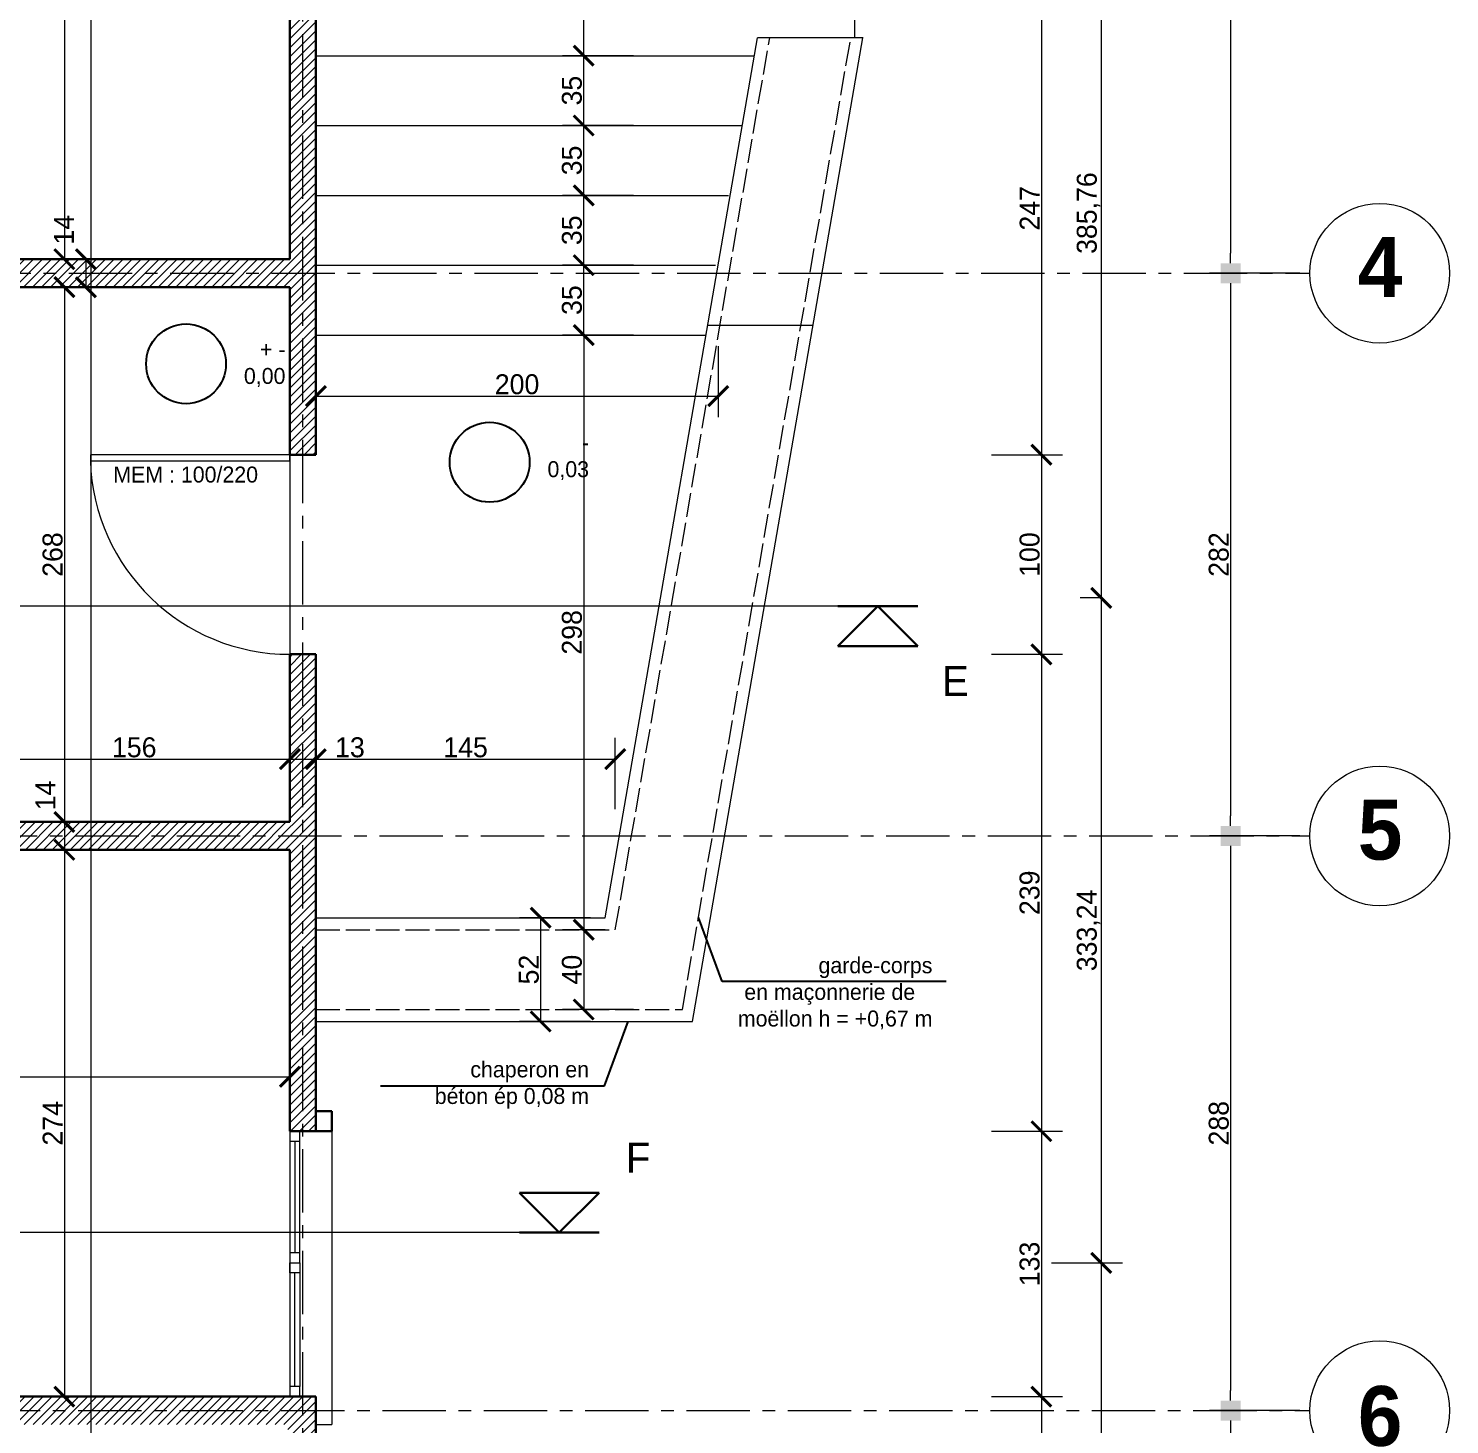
# Model space of a CAD drawing. Header units: centimetres. Extents: x -15293 to 11572, y -4790 to 2619.
# Drawn here: x -1136 to -424, y -689 to 11 of the extents above; entities that cross this region are included whole.
import ezdxf

# ---------------------------------------------------------------- set-up
doc = ezdxf.new("R2010")
doc.units = ezdxf.units.CM
doc.linetypes.add('ACAD_ISO02W100', pattern=[15, 12, -3])
doc.linetypes.add('CENTER', pattern=[50.8, 31.75, -6.35, 6.35, -6.35])
doc.layers.get('0').update_dxf_attribs({"lineweight": 0})
for name, color, linetype in [('Hachure mur', 7, 'Continuous'), ('Ligne de Coupe', 4, 'Continuous'), ('TSJ_COTATION', 144, 'Continuous'), ('TSJ_TEXTE', 6, 'Continuous')]:
    doc.layers.add(name, color=color, linetype=linetype)
for name, color, linetype, lineweight in [('Partie coupée', 7, 'Continuous', 30), ('TSJ_MENUISERIE', 150, 'Continuous', 15), ('TSJ_MUR', 1, 'Continuous', 30), ('TSJ_VUE', 5, 'Continuous', 13)]:
    doc.layers.add(name, color=color, linetype=linetype, lineweight=lineweight)
doc.layers.add('TSJ_AXE', color=7, linetype='CENTER', lineweight=0, true_color=0xb80000)
doc.styles.get("Standard").update_dxf_attribs({"font": 'GOTHIC.TTF'})
doc.dimstyles.new('Axe cotation', dxfattribs={"dimtxt": 10, "dimasz": 10, "dimexe": 10.625, "dimexo": 5, "dimtad": 1, "dimtxsty": 'Standard', "dimblk": 'BOXFILLED', "dimcen": 8, "dimadec": 0, "dimazin": 0, "dimtfac": 1, "dimtmove": 0, "dimatfit": 3, "dimldrblk": 'BOXFILLED', "dimfxl": 1, "dimlwd": 9, "dimlwe": 9, "dimarcsym": 0})
doc.dimstyles.new('ISO-25', dxfattribs={"dimtxt": 10, "dimasz": 10, "dimexe": 10.625, "dimexo": 5, "dimtad": 1, "dimtxsty": 'Standard', "dimblk": 'ARCHTICK', "dimcen": 8, "dimadec": 0, "dimazin": 0, "dimtfac": 1, "dimtmove": 0, "dimatfit": 3, "dimldrblk": 'ARCHTICK', "dimfxl": 25, "dimfxlon": 1, "dimlwd": 9, "dimlwe": 9, "dimarcsym": 0})

# ---------------------------------------------------------------- blocks, each defined once
blk = doc.blocks.new('_ArchTick')
at = {"color": 0, "linetype": 'ByBlock', "const_width": 0.15}
blk.add_lwpolyline([(-0.5, -0.5), (0.5, 0.5)], dxfattribs=at)
blk = doc.blocks.new('*D99')
at = {"layer": 'Defpoints', "color": 0, "transparency": 16777216}
for p in [(-1004.84, -105.01), (-1107.05, -119.01), (-1035.15, -119.01)]:
    blk.add_point(p, dxfattribs=at)
at = {"layer": 'TSJ_COTATION', "color": 0, "lineweight": 9, "transparency": 16777216}
for p, q in [((-1082.05, -105.01), (-1117.68, -105.01)), ((-1107.05, -105.01), (-1107.05, -119.01)), ((-1082.05, -119.01), (-1117.68, -119.01))]:
    blk.add_line(p, q, dxfattribs=at)
at = {"layer": 'TSJ_COTATION', "color": 0, "lineweight": 9, "transparency": 16777216, "xscale": 10, "yscale": 10, "zscale": 10}
for p, rotation in [((-1107.05, -105.01), 90), ((-1107.05, -119.01), 270)]:
    blk.add_blockref('_ArchTick', p, dxfattribs=dict(at, rotation=rotation))
at = {"layer": 'TSJ_COTATION', "color": 0, "transparency": 16777216, "insert": (-1118.07, -90.22), "char_height": 10, "attachment_point": 5, "rotation": 90}
blk.add_mtext('14', dxfattribs=at)
blk = doc.blocks.new('*D100')
at = {"layer": 'Defpoints', "color": 0, "transparency": 16777216}
for p in [(-1045.94, -119.01), (-1117.85, -387.01), (-1045.94, -387.01)]:
    blk.add_point(p, dxfattribs=at)
at = {"layer": 'TSJ_COTATION', "color": 0, "lineweight": 9, "transparency": 16777216}
for p, q in [((-1092.85, -119.01), (-1128.47, -119.01)), ((-1117.85, -119.01), (-1117.85, -387.01)), ((-1092.85, -387.01), (-1128.47, -387.01))]:
    blk.add_line(p, q, dxfattribs=at)
at = {"layer": 'TSJ_COTATION', "color": 0, "lineweight": 9, "transparency": 16777216, "xscale": 10, "yscale": 10, "zscale": 10}
for p, rotation in [((-1117.85, -119.01), 90), ((-1117.85, -387.01), 270)]:
    blk.add_blockref('_ArchTick', p, dxfattribs=dict(at, rotation=rotation))
at = {"layer": 'TSJ_COTATION', "color": 0, "transparency": 16777216, "insert": (-1123.72, -253.01), "char_height": 10, "attachment_point": 5, "rotation": 90}
blk.add_mtext('268', dxfattribs=at)
blk = doc.blocks.new('*D101')
at = {"layer": 'Defpoints', "color": 0, "transparency": 16777216}
for p in [(-1045.94, -387.01), (-1117.85, -401.01), (-1045.94, -401.01)]:
    blk.add_point(p, dxfattribs=at)
at = {"layer": 'TSJ_COTATION', "color": 0, "lineweight": 9, "transparency": 16777216}
for p, q in [((-1092.85, -387.01), (-1128.47, -387.01)), ((-1117.85, -387.01), (-1117.85, -401.01)), ((-1092.85, -401.01), (-1128.47, -401.01))]:
    blk.add_line(p, q, dxfattribs=at)
at = {"layer": 'TSJ_COTATION', "color": 0, "lineweight": 9, "transparency": 16777216, "xscale": 10, "yscale": 10, "zscale": 10}
for p, rotation in [((-1117.85, -387.01), 90), ((-1117.85, -401.01), 270)]:
    blk.add_blockref('_ArchTick', p, dxfattribs=dict(at, rotation=rotation))
at = {"layer": 'TSJ_COTATION', "color": 0, "transparency": 16777216, "insert": (-1127.35, -373.75), "char_height": 10, "attachment_point": 5, "rotation": 90}
blk.add_mtext('14', dxfattribs=at)
blk = doc.blocks.new('*D102')
at = {"layer": 'Defpoints', "color": 0, "transparency": 16777216}
for p in [(-1045.94, -401.01), (-1117.85, -675.01), (-1045.94, -675.01)]:
    blk.add_point(p, dxfattribs=at)
at = {"layer": 'TSJ_COTATION', "color": 0, "lineweight": 9, "transparency": 16777216}
for p, q in [((-1092.85, -401.01), (-1128.47, -401.01)), ((-1117.85, -401.01), (-1117.85, -675.01)), ((-1092.85, -675.01), (-1128.47, -675.01))]:
    blk.add_line(p, q, dxfattribs=at)
at = {"layer": 'TSJ_COTATION', "color": 0, "lineweight": 9, "transparency": 16777216, "xscale": 10, "yscale": 10, "zscale": 10}
for p, rotation in [((-1117.85, -401.01), 90), ((-1117.85, -675.01), 270)]:
    blk.add_blockref('_ArchTick', p, dxfattribs=dict(at, rotation=rotation))
at = {"layer": 'TSJ_COTATION', "color": 0, "transparency": 16777216, "insert": (-1123.72, -538.01), "char_height": 10, "attachment_point": 5, "rotation": 90}
blk.add_mtext('274', dxfattribs=at)
blk = doc.blocks.new('*D113')
at = {"layer": 'Defpoints', "color": 0, "transparency": 16777216}
for p in [(-1498.84, -458.69), (-1004.84, -458.69), (-1004.84, -514.74)]:
    blk.add_point(p, dxfattribs=at)
at = {"layer": 'TSJ_COTATION', "color": 0, "lineweight": 9, "transparency": 16777216}
for p, q in [((-1498.84, -489.74), (-1498.84, -525.36)), ((-1004.84, -489.74), (-1004.84, -525.36)), ((-1498.84, -514.74), (-1004.84, -514.74))]:
    blk.add_line(p, q, dxfattribs=at)
at = {"layer": 'TSJ_COTATION', "color": 0, "lineweight": 9, "transparency": 16777216, "xscale": 10, "yscale": 10, "zscale": 10, "rotation": 180}
blk.add_blockref('_ArchTick', (-1498.84, -514.74), dxfattribs=at)
at = {"layer": 'TSJ_COTATION', "color": 0, "lineweight": 9, "transparency": 16777216, "xscale": 10, "yscale": 10, "zscale": 10}
blk.add_blockref('_ArchTick', (-1004.84, -514.74), dxfattribs=at)
at = {"layer": 'TSJ_COTATION', "color": 0, "transparency": 16777216, "insert": (-1251.84, -508.86), "char_height": 10, "attachment_point": 5}
blk.add_mtext('494', dxfattribs=at)
blk = doc.blocks.new('*D138')
at = {"layer": 'Defpoints', "color": 0, "transparency": 16777216}
for p in [(-999.84, 110.99), (-598.24, -274.77), (-596.59, -274.77)]:
    blk.add_point(p, dxfattribs=at)
at = {"layer": 'TSJ_COTATION', "color": 0, "lineweight": 9, "transparency": 16777216}
for p, q in [((-623.24, 110.99), (-587.62, 110.99)), ((-598.24, 110.99), (-598.24, -274.77)), ((-598.24, -274.77), (-608.87, -274.77))]:
    blk.add_line(p, q, dxfattribs=at)
at = {"layer": 'TSJ_COTATION', "color": 0, "lineweight": 9, "transparency": 16777216, "xscale": 10, "yscale": 10, "zscale": 10}
for p, rotation in [((-598.24, 110.99), 90), ((-598.24, -274.77), 270)]:
    blk.add_blockref('_ArchTick', p, dxfattribs=dict(at, rotation=rotation))
at = {"layer": 'TSJ_COTATION', "color": 0, "transparency": 16777216, "insert": (-604.58, -81.89), "char_height": 10, "attachment_point": 5, "rotation": 90}
blk.add_mtext('385,76', dxfattribs=at)
blk = doc.blocks.new('*D139')
at = {"layer": 'Defpoints', "color": 0, "transparency": 16777216}
for p in [(-596.59, -274.77), (-999.84, -608.01), (-598.24, -608.01)]:
    blk.add_point(p, dxfattribs=at)
at = {"layer": 'TSJ_COTATION', "color": 0, "lineweight": 9, "transparency": 16777216}
for p, q in [((-598.24, -274.77), (-608.87, -274.77)), ((-598.24, -274.77), (-598.24, -608.01)), ((-623.24, -608.01), (-587.62, -608.01))]:
    blk.add_line(p, q, dxfattribs=at)
at = {"layer": 'TSJ_COTATION', "color": 0, "lineweight": 9, "transparency": 16777216, "xscale": 10, "yscale": 10, "zscale": 10}
for p, rotation in [((-598.24, -274.77), 90), ((-598.24, -608.01), 270)]:
    blk.add_blockref('_ArchTick', p, dxfattribs=dict(at, rotation=rotation))
at = {"layer": 'TSJ_COTATION', "color": 0, "transparency": 16777216, "insert": (-604.58, -441.39), "char_height": 10, "attachment_point": 5, "rotation": 90}
blk.add_mtext('333,24', dxfattribs=at)
blk = doc.blocks.new('*D140')
at = {"layer": 'Defpoints', "color": 0, "transparency": 16777216}
for p in [(-999.84, -608.01), (-951.84, -1287.01), (-598.24, -1287.01)]:
    blk.add_point(p, dxfattribs=at)
at = {"layer": 'TSJ_COTATION', "color": 0, "lineweight": 9, "transparency": 16777216}
for p, q in [((-623.24, -608.01), (-587.62, -608.01)), ((-598.24, -608.01), (-598.24, -1287.01)), ((-623.24, -1287.01), (-587.62, -1287.01))]:
    blk.add_line(p, q, dxfattribs=at)
at = {"layer": 'TSJ_COTATION', "color": 0, "lineweight": 9, "transparency": 16777216, "xscale": 10, "yscale": 10, "zscale": 10}
for p, rotation in [((-598.24, -608.01), 90), ((-598.24, -1287.01), 270)]:
    blk.add_blockref('_ArchTick', p, dxfattribs=dict(at, rotation=rotation))
at = {"layer": 'TSJ_COTATION', "color": 0, "transparency": 16777216, "insert": (-604.12, -947.51), "char_height": 10, "attachment_point": 5, "rotation": 90}
blk.add_mtext('679', dxfattribs=at)
blk = doc.blocks.new('*D147')
at = {"layer": 'Defpoints', "color": 0, "transparency": 16777216}
for p in [(-983.84, 43.99), (-991.84, -203.01), (-628.24, -203.01)]:
    blk.add_point(p, dxfattribs=at)
at = {"layer": 'TSJ_COTATION', "color": 0, "lineweight": 9, "transparency": 16777216}
for p, q in [((-653.24, 43.99), (-617.62, 43.99)), ((-628.24, 43.99), (-628.24, -203.01)), ((-653.24, -203.01), (-617.62, -203.01))]:
    blk.add_line(p, q, dxfattribs=at)
at = {"layer": 'TSJ_COTATION', "color": 0, "lineweight": 9, "transparency": 16777216, "xscale": 10, "yscale": 10, "zscale": 10}
for p, rotation in [((-628.24, 43.99), 90), ((-628.24, -203.01), 270)]:
    blk.add_blockref('_ArchTick', p, dxfattribs=dict(at, rotation=rotation))
at = {"layer": 'TSJ_COTATION', "color": 0, "transparency": 16777216, "insert": (-634.12, -79.51), "char_height": 10, "attachment_point": 5, "rotation": 90}
blk.add_mtext('247', dxfattribs=at)
blk = doc.blocks.new('*D148')
at = {"layer": 'Defpoints', "color": 0, "transparency": 16777216}
for p in [(-991.84, -203.01), (-991.84, -303.01), (-628.24, -303.01)]:
    blk.add_point(p, dxfattribs=at)
at = {"layer": 'TSJ_COTATION', "color": 0, "lineweight": 9, "transparency": 16777216}
for p, q in [((-653.24, -203.01), (-617.62, -203.01)), ((-628.24, -203.01), (-628.24, -303.01)), ((-653.24, -303.01), (-617.62, -303.01))]:
    blk.add_line(p, q, dxfattribs=at)
at = {"layer": 'TSJ_COTATION', "color": 0, "lineweight": 9, "transparency": 16777216, "xscale": 10, "yscale": 10, "zscale": 10}
for p, rotation in [((-628.24, -203.01), 90), ((-628.24, -303.01), 270)]:
    blk.add_blockref('_ArchTick', p, dxfattribs=dict(at, rotation=rotation))
at = {"layer": 'TSJ_COTATION', "color": 0, "transparency": 16777216, "insert": (-634.12, -253.01), "char_height": 10, "attachment_point": 5, "rotation": 90}
blk.add_mtext('100', dxfattribs=at)
blk = doc.blocks.new('*D149')
at = {"layer": 'Defpoints', "color": 0, "transparency": 16777216}
for p in [(-991.84, -303.01), (-983.84, -542.01), (-628.24, -542.01)]:
    blk.add_point(p, dxfattribs=at)
at = {"layer": 'TSJ_COTATION', "color": 0, "lineweight": 9, "transparency": 16777216}
for p, q in [((-653.24, -303.01), (-617.62, -303.01)), ((-628.24, -303.01), (-628.24, -542.01)), ((-653.24, -542.01), (-617.62, -542.01))]:
    blk.add_line(p, q, dxfattribs=at)
at = {"layer": 'TSJ_COTATION', "color": 0, "lineweight": 9, "transparency": 16777216, "xscale": 10, "yscale": 10, "zscale": 10}
for p, rotation in [((-628.24, -303.01), 90), ((-628.24, -542.01), 270)]:
    blk.add_blockref('_ArchTick', p, dxfattribs=dict(at, rotation=rotation))
at = {"layer": 'TSJ_COTATION', "color": 0, "transparency": 16777216, "insert": (-634.12, -422.51), "char_height": 10, "attachment_point": 5, "rotation": 90}
blk.add_mtext('239', dxfattribs=at)
blk = doc.blocks.new('*D150')
at = {"layer": 'Defpoints', "color": 0, "transparency": 16777216}
for p in [(-983.84, -542.01), (-991.84, -675.01), (-628.24, -675.01)]:
    blk.add_point(p, dxfattribs=at)
at = {"layer": 'TSJ_COTATION', "color": 0, "lineweight": 9, "transparency": 16777216}
for p, q in [((-653.24, -542.01), (-617.62, -542.01)), ((-628.24, -542.01), (-628.24, -675.01)), ((-653.24, -675.01), (-617.62, -675.01))]:
    blk.add_line(p, q, dxfattribs=at)
at = {"layer": 'TSJ_COTATION', "color": 0, "lineweight": 9, "transparency": 16777216, "xscale": 10, "yscale": 10, "zscale": 10}
for p, rotation in [((-628.24, -542.01), 90), ((-628.24, -675.01), 270)]:
    blk.add_blockref('_ArchTick', p, dxfattribs=dict(at, rotation=rotation))
at = {"layer": 'TSJ_COTATION', "color": 0, "transparency": 16777216, "insert": (-634.12, -608.51), "char_height": 10, "attachment_point": 5, "rotation": 90}
blk.add_mtext('133', dxfattribs=at)
blk = doc.blocks.new('*D151')
at = {"layer": 'Defpoints', "color": 0, "transparency": 16777216}
for p in [(-991.84, -675.01), (-951.84, -1287.01), (-628.24, -1287.01)]:
    blk.add_point(p, dxfattribs=at)
at = {"layer": 'TSJ_COTATION', "color": 0, "lineweight": 9, "transparency": 16777216}
for p, q in [((-653.24, -675.01), (-617.62, -675.01)), ((-628.24, -675.01), (-628.24, -1287.01)), ((-653.24, -1287.01), (-617.62, -1287.01))]:
    blk.add_line(p, q, dxfattribs=at)
at = {"layer": 'TSJ_COTATION', "color": 0, "lineweight": 9, "transparency": 16777216, "xscale": 10, "yscale": 10, "zscale": 10}
for p, rotation in [((-628.24, -675.01), 90), ((-628.24, -1287.01), 270)]:
    blk.add_blockref('_ArchTick', p, dxfattribs=dict(at, rotation=rotation))
at = {"layer": 'TSJ_COTATION', "color": 0, "transparency": 16777216, "insert": (-634.12, -981.01), "char_height": 10, "attachment_point": 5, "rotation": 90}
blk.add_mtext('612', dxfattribs=at)
blk = doc.blocks.new('*D152')
at = {"layer": 'Defpoints', "color": 0, "transparency": 16777216}
for p in [(-1090.13, 177.99), (-1117.85, -105.01), (-1015.63, -105.01)]:
    blk.add_point(p, dxfattribs=at)
at = {"layer": 'TSJ_COTATION', "color": 0, "lineweight": 9, "transparency": 16777216}
for p, q in [((-1095.13, 177.99), (-1128.47, 177.99)), ((-1117.85, 177.99), (-1117.85, -105.01)), ((-1092.85, -105.01), (-1128.47, -105.01))]:
    blk.add_line(p, q, dxfattribs=at)
at = {"layer": 'TSJ_COTATION', "color": 0, "lineweight": 9, "transparency": 16777216, "xscale": 10, "yscale": 10, "zscale": 10}
for p, rotation in [((-1117.85, 177.99), 90), ((-1117.85, -105.01), 270)]:
    blk.add_blockref('_ArchTick', p, dxfattribs=dict(at, rotation=rotation))
at = {"layer": 'TSJ_COTATION', "color": 0, "transparency": 16777216, "insert": (-1123.72, 36.49), "char_height": 10, "attachment_point": 5, "rotation": 90}
blk.add_mtext('283', dxfattribs=at)
blk = doc.blocks.new('_BoxFilled')
at = {"color": 0, "linetype": 'ByBlock', "lineweight": -2}
blk.add_line((-0.5, 0), (-1, 0), dxfattribs=at)
at = {"color": 0, "linetype": 'ByBlock'}
blk.add_solid([(-0.5, 0.5), (0.5, 0.5), (-0.5, -0.5), (0.5, -0.5)], dxfattribs=at)
blk = doc.blocks.new('*D367')
at = {"layer": 'Defpoints', "color": 0, "linetype": 'ByBlock', "transparency": 16777216}
for p in [(-493.69, 184.99), (-533.45, -112.01), (-493.69, -112.01)]:
    blk.add_point(p, dxfattribs=at)
at = {"layer": 'TSJ_AXE', "color": 0, "linetype": 'ByBlock', "lineweight": 9, "transparency": 16777216}
for p, q in [((-498.69, 184.99), (-544.07, 184.99)), ((-533.45, 174.99), (-533.45, -102.01)), ((-498.69, -112.01), (-544.07, -112.01))]:
    blk.add_line(p, q, dxfattribs=at)
at = {"layer": 'TSJ_AXE', "color": 0, "linetype": 'ByBlock', "lineweight": 9, "transparency": 16777216, "xscale": 10, "yscale": 10, "zscale": 10}
for p, rotation in [((-533.45, 184.99), 90), ((-533.45, -112.01), 270)]:
    blk.add_blockref('_BoxFilled', p, dxfattribs=dict(at, rotation=rotation))
at = {"layer": 'TSJ_AXE', "color": 0, "linetype": 'ByBlock', "transparency": 16777216, "insert": (-539.32, 36.49), "char_height": 10, "attachment_point": 5, "rotation": 90}
blk.add_mtext('297', dxfattribs=at)
blk = doc.blocks.new('*D368')
at = {"layer": 'Defpoints', "color": 0, "linetype": 'ByBlock', "transparency": 16777216}
for p in [(-493.69, -112.01), (-533.45, -394.01), (-493.69, -394.01)]:
    blk.add_point(p, dxfattribs=at)
at = {"layer": 'TSJ_AXE', "color": 0, "linetype": 'ByBlock', "lineweight": 9, "transparency": 16777216}
for p, q in [((-498.69, -112.01), (-544.07, -112.01)), ((-533.45, -122.01), (-533.45, -384.01)), ((-498.69, -394.01), (-544.07, -394.01))]:
    blk.add_line(p, q, dxfattribs=at)
at = {"layer": 'TSJ_AXE', "color": 0, "linetype": 'ByBlock', "lineweight": 9, "transparency": 16777216, "xscale": 10, "yscale": 10, "zscale": 10}
for p, rotation in [((-533.45, -112.01), 90), ((-533.45, -394.01), 270)]:
    blk.add_blockref('_BoxFilled', p, dxfattribs=dict(at, rotation=rotation))
at = {"layer": 'TSJ_AXE', "color": 0, "linetype": 'ByBlock', "transparency": 16777216, "insert": (-539.32, -253.01), "char_height": 10, "attachment_point": 5, "rotation": 90}
blk.add_mtext('282', dxfattribs=at)
blk = doc.blocks.new('*D369')
at = {"layer": 'Defpoints', "color": 0, "linetype": 'ByBlock', "transparency": 16777216}
for p in [(-493.69, -394.01), (-533.45, -682.01), (-493.69, -682.01)]:
    blk.add_point(p, dxfattribs=at)
at = {"layer": 'TSJ_AXE', "color": 0, "linetype": 'ByBlock', "lineweight": 9, "transparency": 16777216}
for p, q in [((-498.69, -394.01), (-544.07, -394.01)), ((-533.45, -404.01), (-533.45, -672.01)), ((-498.69, -682.01), (-544.07, -682.01))]:
    blk.add_line(p, q, dxfattribs=at)
at = {"layer": 'TSJ_AXE', "color": 0, "linetype": 'ByBlock', "lineweight": 9, "transparency": 16777216, "xscale": 10, "yscale": 10, "zscale": 10}
for p, rotation in [((-533.45, -394.01), 90), ((-533.45, -682.01), 270)]:
    blk.add_blockref('_BoxFilled', p, dxfattribs=dict(at, rotation=rotation))
at = {"layer": 'TSJ_AXE', "color": 0, "linetype": 'ByBlock', "transparency": 16777216, "insert": (-539.32, -538.01), "char_height": 10, "attachment_point": 5, "rotation": 90}
blk.add_mtext('288', dxfattribs=at)
blk = doc.blocks.new('*D370')
at = {"layer": 'Defpoints', "color": 0, "linetype": 'ByBlock', "transparency": 16777216}
for p in [(-493.69, -682.01), (-533.45, -1135.01), (-493.69, -1135.01)]:
    blk.add_point(p, dxfattribs=at)
at = {"layer": 'TSJ_AXE', "color": 0, "linetype": 'ByBlock', "lineweight": 9, "transparency": 16777216}
for p, q in [((-498.69, -682.01), (-544.07, -682.01)), ((-533.45, -692.01), (-533.45, -1125.01)), ((-498.69, -1135.01), (-544.07, -1135.01))]:
    blk.add_line(p, q, dxfattribs=at)
at = {"layer": 'TSJ_AXE', "color": 0, "linetype": 'ByBlock', "lineweight": 9, "transparency": 16777216, "xscale": 10, "yscale": 10, "zscale": 10}
for p, rotation in [((-533.45, -682.01), 90), ((-533.45, -1135.01), 270)]:
    blk.add_blockref('_BoxFilled', p, dxfattribs=dict(at, rotation=rotation))
at = {"layer": 'TSJ_AXE', "color": 0, "linetype": 'ByBlock', "transparency": 16777216, "insert": (-539.39, -908.51), "char_height": 10, "attachment_point": 5, "rotation": 90}
blk.add_mtext('varie', dxfattribs=at)
blk = doc.blocks.new('*D395')
at = {"layer": 'Defpoints', "color": 0, "transparency": 16777216}
for p in [(-1004.84, -303.01), (-1160.84, -325.51), (-1004.84, -355.54)]:
    blk.add_point(p, dxfattribs=at)
at = {"layer": 'TSJ_COTATION', "color": 0, "lineweight": 9, "transparency": 16777216}
for p, q in [((-1160.84, -330.54), (-1160.84, -366.17)), ((-1004.84, -330.54), (-1004.84, -366.17)), ((-1160.84, -355.54), (-1004.84, -355.54))]:
    blk.add_line(p, q, dxfattribs=at)
at = {"layer": 'TSJ_COTATION', "color": 0, "lineweight": 9, "transparency": 16777216, "xscale": 10, "yscale": 10, "zscale": 10, "rotation": 180}
blk.add_blockref('_ArchTick', (-1160.84, -355.54), dxfattribs=at)
at = {"layer": 'TSJ_COTATION', "color": 0, "lineweight": 9, "transparency": 16777216, "xscale": 10, "yscale": 10, "zscale": 10}
blk.add_blockref('_ArchTick', (-1004.84, -355.54), dxfattribs=at)
at = {"layer": 'TSJ_COTATION', "color": 0, "transparency": 16777216, "insert": (-1082.84, -349.66), "char_height": 10, "attachment_point": 5}
blk.add_mtext('156', dxfattribs=at)
blk = doc.blocks.new('*D475')
at = {"layer": 'Defpoints', "color": 0, "transparency": 16777216}
for p in [(-841.79, -355.54), (-991.84, -435.01), (-841.79, -441.01)]:
    blk.add_point(p, dxfattribs=at)
at = {"layer": 'TSJ_COTATION', "color": 0, "lineweight": 9, "transparency": 16777216}
for p, q in [((-991.84, -380.54), (-991.84, -344.92)), ((-841.79, -380.54), (-841.79, -344.92)), ((-991.84, -355.54), (-841.79, -355.54))]:
    blk.add_line(p, q, dxfattribs=at)
at = {"layer": 'TSJ_COTATION', "color": 0, "lineweight": 9, "transparency": 16777216, "xscale": 10, "yscale": 10, "zscale": 10, "rotation": 180}
blk.add_blockref('_ArchTick', (-991.84, -355.54), dxfattribs=at)
at = {"layer": 'TSJ_COTATION', "color": 0, "lineweight": 9, "transparency": 16777216, "xscale": 10, "yscale": 10, "zscale": 10}
blk.add_blockref('_ArchTick', (-841.79, -355.54), dxfattribs=at)
at = {"layer": 'TSJ_COTATION', "color": 0, "transparency": 16777216, "insert": (-916.81, -349.66), "char_height": 10, "attachment_point": 5}
blk.add_mtext('145', dxfattribs=at)
blk = doc.blocks.new('*D476')
at = {"layer": 'Defpoints', "color": 0, "transparency": 16777216}
for p in [(-991.84, -344.92), (-1004.84, -355.54), (-991.84, -355.54)]:
    blk.add_point(p, dxfattribs=at)
at = {"layer": 'TSJ_COTATION', "color": 0, "lineweight": 9, "transparency": 16777216}
for p, q in [((-1004.84, -355.54), (-1004.84, -344.92)), ((-1004.84, -355.54), (-991.84, -355.54)), ((-991.84, -349.92), (-991.84, -366.17)), ((-991.84, -355.54), (-967.67, -355.54))]:
    blk.add_line(p, q, dxfattribs=at)
at = {"layer": 'TSJ_COTATION', "color": 0, "lineweight": 9, "transparency": 16777216, "xscale": 10, "yscale": 10, "zscale": 10, "rotation": 180}
blk.add_blockref('_ArchTick', (-1004.84, -355.54), dxfattribs=at)
at = {"layer": 'TSJ_COTATION', "color": 0, "lineweight": 9, "transparency": 16777216, "xscale": 10, "yscale": 10, "zscale": 10}
blk.add_blockref('_ArchTick', (-991.84, -355.54), dxfattribs=at)
at = {"layer": 'TSJ_COTATION', "color": 0, "transparency": 16777216, "insert": (-974.75, -349.66), "char_height": 10, "attachment_point": 5}
blk.add_mtext('13', dxfattribs=at)
blk = doc.blocks.new('*D477')
at = {"layer": 'Defpoints', "color": 0, "transparency": 16777216}
for p in [(-991.84, -143.01), (-790.16, -143.01), (-790.16, -173.6)]:
    blk.add_point(p, dxfattribs=at)
at = {"layer": 'TSJ_COTATION', "color": 0, "lineweight": 9, "transparency": 16777216}
for p, q in [((-991.84, -148.6), (-991.84, -184.22)), ((-790.16, -148.6), (-790.16, -184.22)), ((-991.84, -173.6), (-790.16, -173.6))]:
    blk.add_line(p, q, dxfattribs=at)
at = {"layer": 'TSJ_COTATION', "color": 0, "lineweight": 9, "transparency": 16777216, "xscale": 10, "yscale": 10, "zscale": 10, "rotation": 180}
blk.add_blockref('_ArchTick', (-991.84, -173.6), dxfattribs=at)
at = {"layer": 'TSJ_COTATION', "color": 0, "lineweight": 9, "transparency": 16777216, "xscale": 10, "yscale": 10, "zscale": 10}
blk.add_blockref('_ArchTick', (-790.16, -173.6), dxfattribs=at)
at = {"layer": 'TSJ_COTATION', "color": 0, "transparency": 16777216, "insert": (-891, -167.72), "char_height": 10, "attachment_point": 5}
blk.add_mtext('200', dxfattribs=at)
blk = doc.blocks.new('*D478')
at = {"layer": 'Defpoints', "color": 0, "transparency": 16777216}
for p in [(-796.25, -143.01), (-857.62, -441.01), (-841.79, -441.01)]:
    blk.add_point(p, dxfattribs=at)
at = {"layer": 'TSJ_COTATION', "color": 0, "lineweight": 9, "transparency": 16777216}
for p, q in [((-832.62, -143.01), (-868.24, -143.01)), ((-857.62, -143.01), (-857.62, -441.01)), ((-846.79, -441.01), (-868.24, -441.01))]:
    blk.add_line(p, q, dxfattribs=at)
at = {"layer": 'TSJ_COTATION', "color": 0, "lineweight": 9, "transparency": 16777216, "xscale": 10, "yscale": 10, "zscale": 10}
for p, rotation in [((-857.62, -143.01), 90), ((-857.62, -441.01), 270)]:
    blk.add_blockref('_ArchTick', p, dxfattribs=dict(at, rotation=rotation))
at = {"layer": 'TSJ_COTATION', "color": 0, "transparency": 16777216, "insert": (-863.49, -292.01), "char_height": 10, "attachment_point": 5, "rotation": 90}
blk.add_mtext('298', dxfattribs=at)
blk = doc.blocks.new('*D479')
at = {"layer": 'Defpoints', "color": 0, "transparency": 16777216}
for p in [(-857.51, -441.01), (-857.62, -481.01), (-808.12, -481.01)]:
    blk.add_point(p, dxfattribs=at)
at = {"layer": 'TSJ_COTATION', "color": 0, "lineweight": 9, "transparency": 16777216}
for p, q in [((-857.62, -441.01), (-868.24, -441.01)), ((-857.62, -441.01), (-857.62, -481.01)), ((-832.62, -481.01), (-868.24, -481.01))]:
    blk.add_line(p, q, dxfattribs=at)
at = {"layer": 'TSJ_COTATION', "color": 0, "lineweight": 9, "transparency": 16777216, "xscale": 10, "yscale": 10, "zscale": 10}
for p, rotation in [((-857.62, -441.01), 90), ((-857.62, -481.01), 270)]:
    blk.add_blockref('_ArchTick', p, dxfattribs=dict(at, rotation=rotation))
at = {"layer": 'TSJ_COTATION', "color": 0, "transparency": 16777216, "insert": (-863.49, -461.01), "char_height": 10, "attachment_point": 5, "rotation": 90}
blk.add_mtext('40', dxfattribs=at)
blk = doc.blocks.new('*D480')
at = {"layer": 'Defpoints', "color": 0, "transparency": 16777216}
for p in [(-857.62, -108.01), (-791.48, -108.01), (-796.25, -143.01)]:
    blk.add_point(p, dxfattribs=at)
at = {"layer": 'TSJ_COTATION', "color": 0, "lineweight": 9, "transparency": 16777216}
for p, q in [((-832.62, -108.01), (-868.24, -108.01)), ((-857.62, -143.01), (-857.62, -108.01)), ((-832.62, -143.01), (-868.24, -143.01))]:
    blk.add_line(p, q, dxfattribs=at)
at = {"layer": 'TSJ_COTATION', "color": 0, "lineweight": 9, "transparency": 16777216, "xscale": 10, "yscale": 10, "zscale": 10}
for p, rotation in [((-857.62, -108.01), 90), ((-857.62, -143.01), 270)]:
    blk.add_blockref('_ArchTick', p, dxfattribs=dict(at, rotation=rotation))
at = {"layer": 'TSJ_COTATION', "color": 0, "transparency": 16777216, "insert": (-863.49, -125.51), "char_height": 10, "attachment_point": 5, "rotation": 90}
blk.add_mtext('35', dxfattribs=at)
blk = doc.blocks.new('*D481')
at = {"layer": 'Defpoints', "color": 0, "transparency": 16777216}
for p in [(-857.62, -73.01), (-785.02, -73.01), (-791.48, -108.01)]:
    blk.add_point(p, dxfattribs=at)
at = {"layer": 'TSJ_COTATION', "color": 0, "lineweight": 9, "transparency": 16777216}
for p, q in [((-832.62, -73.01), (-868.24, -73.01)), ((-857.62, -108.01), (-857.62, -73.01)), ((-832.62, -108.01), (-868.24, -108.01))]:
    blk.add_line(p, q, dxfattribs=at)
at = {"layer": 'TSJ_COTATION', "color": 0, "lineweight": 9, "transparency": 16777216, "xscale": 10, "yscale": 10, "zscale": 10}
for p, rotation in [((-857.62, -73.01), 90), ((-857.62, -108.01), 270)]:
    blk.add_blockref('_ArchTick', p, dxfattribs=dict(at, rotation=rotation))
at = {"layer": 'TSJ_COTATION', "color": 0, "transparency": 16777216, "insert": (-863.49, -90.51), "char_height": 10, "attachment_point": 5, "rotation": 90}
blk.add_mtext('35', dxfattribs=at)
blk = doc.blocks.new('*D482')
at = {"layer": 'Defpoints', "color": 0, "transparency": 16777216}
for p in [(-857.62, -38.01), (-778.56, -38.01), (-785.02, -73.01)]:
    blk.add_point(p, dxfattribs=at)
at = {"layer": 'TSJ_COTATION', "color": 0, "lineweight": 9, "transparency": 16777216}
for p, q in [((-832.62, -38.01), (-868.24, -38.01)), ((-857.62, -73.01), (-857.62, -38.01)), ((-832.62, -73.01), (-868.24, -73.01))]:
    blk.add_line(p, q, dxfattribs=at)
at = {"layer": 'TSJ_COTATION', "color": 0, "lineweight": 9, "transparency": 16777216, "xscale": 10, "yscale": 10, "zscale": 10}
for p, rotation in [((-857.62, -38.01), 90), ((-857.62, -73.01), 270)]:
    blk.add_blockref('_ArchTick', p, dxfattribs=dict(at, rotation=rotation))
at = {"layer": 'TSJ_COTATION', "color": 0, "transparency": 16777216, "insert": (-863.49, -55.51), "char_height": 10, "attachment_point": 5, "rotation": 90}
blk.add_mtext('35', dxfattribs=at)
blk = doc.blocks.new('*D483')
at = {"layer": 'Defpoints', "color": 0, "transparency": 16777216}
for p in [(-857.62, -3.01), (-772.1, -3.01), (-778.56, -38.01)]:
    blk.add_point(p, dxfattribs=at)
at = {"layer": 'TSJ_COTATION', "color": 0, "lineweight": 9, "transparency": 16777216}
for p, q in [((-832.62, -3.01), (-868.24, -3.01)), ((-857.62, -38.01), (-857.62, -3.01)), ((-832.62, -38.01), (-868.24, -38.01))]:
    blk.add_line(p, q, dxfattribs=at)
at = {"layer": 'TSJ_COTATION', "color": 0, "lineweight": 9, "transparency": 16777216, "xscale": 10, "yscale": 10, "zscale": 10}
for p, rotation in [((-857.62, -3.01), 90), ((-857.62, -38.01), 270)]:
    blk.add_blockref('_ArchTick', p, dxfattribs=dict(at, rotation=rotation))
at = {"layer": 'TSJ_COTATION', "color": 0, "transparency": 16777216, "insert": (-863.49, -20.51), "char_height": 10, "attachment_point": 5, "rotation": 90}
blk.add_mtext('35', dxfattribs=at)
blk = doc.blocks.new('*D484')
at = {"layer": 'Defpoints', "color": 0, "transparency": 16777216}
for p in [(-857.62, 148.99), (-721.84, 148.99), (-772.1, -3.01)]:
    blk.add_point(p, dxfattribs=at)
at = {"layer": 'TSJ_COTATION', "color": 0, "lineweight": 9, "transparency": 16777216}
for p, q in [((-832.62, 148.99), (-868.24, 148.99)), ((-857.62, -3.01), (-857.62, 148.99)), ((-832.62, -3.01), (-868.24, -3.01))]:
    blk.add_line(p, q, dxfattribs=at)
at = {"layer": 'TSJ_COTATION', "color": 0, "lineweight": 9, "transparency": 16777216, "xscale": 10, "yscale": 10, "zscale": 10}
for p, rotation in [((-857.62, 148.99), 90), ((-857.62, -3.01), 270)]:
    blk.add_blockref('_ArchTick', p, dxfattribs=dict(at, rotation=rotation))
at = {"layer": 'TSJ_COTATION', "color": 0, "transparency": 16777216, "insert": (-863.49, 72.99), "char_height": 10, "attachment_point": 5, "rotation": 90}
blk.add_mtext('       152', dxfattribs=at)
blk = doc.blocks.new('*D498')
at = {"layer": 'Defpoints', "color": 0, "transparency": 16777216}
for p in [(-846.84, -435.01), (-879.2, -487.01), (-803.07, -487.01)]:
    blk.add_point(p, dxfattribs=at)
at = {"layer": 'TSJ_COTATION', "color": 0, "lineweight": 9, "transparency": 16777216}
for p, q in [((-854.2, -435.01), (-889.82, -435.01)), ((-879.2, -435.01), (-879.2, -487.01)), ((-854.2, -487.01), (-889.82, -487.01))]:
    blk.add_line(p, q, dxfattribs=at)
at = {"layer": 'TSJ_COTATION', "color": 0, "lineweight": 9, "transparency": 16777216, "xscale": 10, "yscale": 10, "zscale": 10}
for p, rotation in [((-879.2, -435.01), 90), ((-879.2, -487.01), 270)]:
    blk.add_blockref('_ArchTick', p, dxfattribs=dict(at, rotation=rotation))
at = {"layer": 'TSJ_COTATION', "color": 0, "transparency": 16777216, "insert": (-885.07, -461.01), "char_height": 10, "attachment_point": 5, "rotation": 90}
blk.add_mtext('52', dxfattribs=at)

msp = doc.modelspace()

# ---------------------------------------------------------------- hatches: boundary and pattern name
at = {"layer": 'Hachure mur', "lineweight": 0, "true_color": 0xc7c8ca}
h = msp.add_hatch(dxfattribs=at)
h.set_pattern_fill('ANSI31', color=9)
h.paths.add_polyline_path([(-1512.837, 644.989), (-1512.837, 496.489), (-1498.837, 496.489), (-1498.837, 630.989), (-991.837, 630.989), (-991.837, 644.989), (-1469.837, 644.989), (-1469.837, 669.989), (-1473.405, 669.989), (-1474.905, 684.131), (-1476.905, 655.847), (-1478.405, 669.989), (-1483.837, 669.989), (-1483.837, 644.989)])
h.paths.add_polyline_path([(-1512.837, 469.989), (-1512.837, 383.989), (-1498.837, 383.989), (-1498.837, 469.989)])
h.paths.add_polyline_path([(-1498.837, 289.989), (-1512.837, 289.989), (-1512.837, 4.989), (-1498.837, 4.989), (-1498.837, 177.989), (-991.837, 177.989), (-991.837, 191.989), (-1498.837, 191.989)])
h.paths.add_polyline_path([(-1004.837, 43.989), (-1004.837, -105.011), (-1498.837, -105.011), (-1498.837, -85.011), (-1512.837, -85.011), (-1512.837, -563.011), (-1498.837, -563.011), (-1498.837, -401.011), (-1004.837, -401.011), (-1004.837, -542.011), (-991.837, -542.011), (-991.837, -303.011), (-1004.837, -303.011), (-1004.837, -387.011), (-1498.837, -387.011), (-1498.837, -119.011), (-1004.837, -119.011), (-1004.837, -203.011), (-991.837, -203.011), (-991.837, 43.989)])
h.paths.add_polyline_path([(-1579.143, -1545.525), (-1584.068, -1532.382), (-1658.627, -1566.495), (-1655.714, -1572.859), (-1583.879, -1539.994), (-1580.291, -1546.05)])
h.paths.add_polyline_path([(-1262.263, -1392.849), (-1264.5, -1386.175), (-1497.947, -1492.981), (-1497.947, -1389.011), (-1512.837, -1389.011), (-1512.837, -1499.793), (-1582.92, -1531.857), (-1579.332, -1537.913)])
h.paths.add_polyline_path([(-1178.837, -1328.007), (-1191.947, -1327.08), (-1191.947, -1352.981), (-1263.352, -1385.65), (-1256.627, -1397.969), (-1255.479, -1397.443), (-1257.716, -1390.769), (-1185.878, -1357.902), (-1185.878, -1330.008), (-1178.837, -1329.262)])
h.paths.add_polyline_path([(-1092.832, -1294.011), (-1091.842, -1280.011), (-1178.837, -1280.011), (-1178.837, -1235.011), (-1192.837, -1235.011), (-1192.837, -1248.011), (-1498.837, -1269.011), (-1498.837, -1254.011), (-1512.837, -1254.011), (-1512.837, -1299.011), (-1497.947, -1299.011), (-1497.947, -1281.981), (-1191.947, -1260.981), (-1191.947, -1325.652), (-1185.882, -1325.009), (-1185.837, -1287.011), (-1094.837, -1287.011), (-1094.095, -1294.011)])
h.paths.add_polyline_path([(-1090.58, -1280.011), (-1089.837, -1287.011), (-991.837, -1287.011), (-991.837, -675.011), (-1498.837, -675.011), (-1498.837, -657.011), (-1512.837, -657.011), (-1512.837, -1015.011), (-1498.837, -1015.011), (-1498.837, -689.011), (-1005.837, -689.011), (-1005.837, -1128.011), (-1498.837, -1128.011), (-1498.837, -1105.011), (-1512.837, -1105.011), (-1512.837, -1164.011), (-1498.837, -1164.011), (-1498.837, -1142.011), (-1192.837, -1142.011), (-1192.837, -1165.011), (-1178.837, -1165.011), (-1178.837, -1142.011), (-1005.837, -1142.011), (-1005.837, -1280.011)])

# ---------------------------------------------------------------- linework, layer by layer
at = {"layer": 'Ligne de Coupe', "lineweight": 0}
for p, q in [((-1104.441, -1320.416), (-1104.441, 763.989)), ((-730.244, -278.859), (-1612.837, -278.859)), ((-889.837, -592.793), (-1612.837, -592.793))]:
    msp.add_line(p, q, dxfattribs=at)
at = {"layer": 'Ligne de Coupe', "lineweight": 30}
for p, q in [((-690.244, -278.859), (-730.244, -278.859)), ((-730.244, -298.859), (-710.244, -278.859)), ((-690.244, -298.859), (-710.244, -278.859)), ((-690.244, -298.859), (-730.244, -298.859)), ((-849.837, -572.793), (-889.837, -572.793)), ((-889.837, -572.793), (-869.837, -592.793)), ((-849.837, -572.793), (-869.837, -592.793)), ((-849.837, -592.793), (-889.837, -592.793))]:
    msp.add_line(p, q, dxfattribs=at)
at = {"layer": 'Partie coupée'}
for p, q in [((-991.837, -532.011), (-983.837, -532.011)), ((-983.837, -532.011), (-983.837, -542.011)), ((-991.837, -542.011), (-983.837, -542.011))]:
    msp.add_line(p, q, dxfattribs=at)
at = {"layer": 'TSJ_AXE'}
for p, q in [((-998.337, -1294.011), (-998.337, 894.208)), ((-1522, -112.011), (-493.693, -112.011)), ((-1518.767, -394.011), (-493.693, -394.011)), ((-1517.312, -682.011), (-493.693, -682.011))]:
    msp.add_line(p, q, dxfattribs=at)
at = {"layer": 'TSJ_AXE', "linetype": 'ByBlock'}
for centre in [(-458.693, -112.011), (-458.693, -394.011), (-458.693, -682.011)]:
    msp.add_circle(centre, 35, dxfattribs=at)
at = {"layer": 'TSJ_COTATION'}
for p, q in [((-788.274, -467.022), (-800.125, -434.857)), ((-676.033, -467.022), (-788.274, -467.022)), ((-847.185, -519.177), (-835.333, -487.011)), ((-959.426, -519.177), (-847.185, -519.177))]:
    msp.add_line(p, q, dxfattribs=at)
for centre in [(-1056.871, -157.425), (-904.744, -206.746)]:
    msp.add_circle(centre, 20, dxfattribs=at)
at = {"layer": 'TSJ_MENUISERIE', "lineweight": 20}
for p, q in [((-1004.837, -542.011), (-1004.837, -670.011)), ((-1002.337, -547.011), (-1002.337, -603.011)), ((-999.837, -603.011), (-999.837, -547.011)), ((-1002.337, -670.011), (-1002.337, -613.011)), ((-999.837, -613.011), (-999.837, -670.011))]:
    msp.add_line(p, q, dxfattribs=at)
for points in [[(-1004.837, -203.011), (-1104.837, -203.011), (-1104.837, -206.011), (-1004.837, -206.011)], [(-1004.837, -608.011), (-999.837, -608.011), (-999.837, -603.011), (-1004.837, -603.011)], [(-1004.837, -608.011), (-999.837, -608.011), (-999.837, -613.011), (-1004.837, -613.011)]]:
    msp.add_lwpolyline(points, close=True, dxfattribs=at)
for points in [[(-1004.837, -542.011), (-1004.837, -547.011), (-999.837, -547.011), (-999.837, -542.011)], [(-999.837, -675.011), (-999.837, -670.011), (-1004.837, -670.011), (-1004.837, -675.011)]]:
    msp.add_lwpolyline(points, dxfattribs=at)
at = {"layer": 'TSJ_MENUISERIE', "lineweight": 5}
msp.add_arc((-1004.804, -202.93), 100.081, 181.764114, 269.9808, dxfattribs=at)
at = {"layer": 'TSJ_MUR'}
for p, q in [((-1004.837, 43.989), (-1004.837, -105.011)), ((-991.837, 43.989), (-991.837, -203.011)), ((-1498.837, -105.011), (-1004.837, -105.011)), ((-1498.837, -119.011), (-1004.837, -119.011)), ((-1004.837, -119.011), (-1004.837, -203.011)), ((-1004.837, -203.011), (-991.837, -203.011)), ((-1004.837, -303.011), (-991.837, -303.011)), ((-1004.837, -303.011), (-1004.837, -387.011)), ((-991.837, -303.011), (-991.837, -542.011)), ((-1004.837, -387.011), (-1498.837, -387.011)), ((-1004.837, -401.011), (-1498.837, -401.011)), ((-1004.837, -401.011), (-1004.837, -542.011)), ((-1004.837, -542.011), (-991.837, -542.011)), ((-1498.837, -675.011), (-991.837, -675.011)), ((-991.837, -675.011), (-991.837, -1287.011))]:
    msp.add_line(p, q, dxfattribs=at)
at = {"layer": 'TSJ_VUE'}
for p, q in [((-721.837, 148.989), (-721.837, 5.874)), ((-846.837, -435.011), (-770.46, 5.874)), ((-803.071, -487.011), (-717.685, 5.874)), ((-717.581, 5.874), (-770.46, 5.874)), ((-991.837, -3.011), (-772.1, -3.011)), ((-991.837, -38.011), (-778.559, -38.011)), ((-991.837, -73.011), (-785.019, -73.011)), ((-991.837, -108.011), (-791.479, -108.011)), ((-795.386, -138.011), (-742.611, -138.011)), ((-991.837, -143.011), (-796.252, -143.011)), ((-1004.837, -203.011), (-1004.837, -303.011)), ((-991.837, -435.011), (-846.837, -435.011)), ((-991.837, -487.011), (-803.071, -487.011)), ((-983.837, -542.011), (-983.837, -689.011)), ((-991.837, -689.011), (-983.837, -689.011))]:
    msp.add_line(p, q, dxfattribs=at)
at = {"layer": 'TSJ_VUE', "linetype": 'ACAD_ISO02W100'}
for p, q in [((-841.787, -441.011), (-764.37, 5.874)), ((-808.121, -481.011), (-723.775, 5.874)), ((-991.837, -441.011), (-841.787, -441.011)), ((-991.837, -481.011), (-808.121, -481.011))]:
    msp.add_line(p, q, dxfattribs=at)

# ---------------------------------------------------------------- texts
at = {"layer": 'Ligne de Coupe', "char_height": 15}
for s, insert, attachment_point in [('E', (-664.644, -323.848), 9), ('F', (-824.238, -547.803), 3)]:
    msp.add_mtext_dynamic_manual_height_columns(s, width=37.39883, gutter_width=12.5, heights=[0], dxfattribs=dict(at, insert=insert, attachment_point=attachment_point))
at = {"layer": 'TSJ_AXE', "char_height": 30}
for s, insert, attachment_point in [('{\\fCentury Gothic|b1|i0|c0|p34;4}', (-469.644, -93.904), 1), ('{\\fCentury Gothic|b1|i0|c0|p34;5}', (-469.644, -375.904), 1), ('{\\fCentury Gothic|b1|i0|c0|p34;6}', (-469.644, -700.118), 7)]:
    msp.add_mtext_dynamic_manual_height_columns(s, width=43.00473, gutter_width=12.5, heights=[0], dxfattribs=dict(at, insert=insert, attachment_point=attachment_point))
at = {"layer": 'TSJ_COTATION', "char_height": 8}
for s, insert, attachment_point in [('\\pi-24,l32,t32;+ -   \\P0,00', (-1007.064, -146.172), 3), ('\\pi-24,l32,t32;-   \\P0,03', (-854.937, -192.889), 3), ('\\pi40.575,t32.575;garde-corps \\P\\pi3.3836,t35.384;en maçonnerie de \\P\\pi0.1504,t32.15;moëllon h = +0,67 m', (-780.522, -454.849), 1), ('\\pi40,t32;chaperon en béton ép 0,08 m', (-854.937, -507.004), 3)]:
    msp.add_mtext_dynamic_manual_height_columns(s, width=106.9004, gutter_width=12.5, heights=[0], dxfattribs=dict(at, insert=insert, attachment_point=attachment_point))
at = {"layer": 'TSJ_TEXTE', "insert": (-1020.802, -208.911), "char_height": 8, "attachment_point": 3}
msp.add_mtext_dynamic_manual_height_columns('MEM : 100/220 ', width=106.9004, gutter_width=12.5, heights=[0], dxfattribs=at)

# ---------------------------------------------------------------- dimensions: what is measured, and where the dimension line sits
at = {"layer": 'TSJ_AXE', "linetype": 'ByBlock'}
for base, p1, p2, picture, middle in [((-533.446, -112.011), (-493.693, 184.989), (-493.693, -112.011), '*D367', (-539.322, 36.489)), ((-533.446, -394.011), (-493.693, -112.011), (-493.693, -394.011), '*D368', (-539.322, -253.011)), ((-533.446, -682.011), (-493.693, -394.011), (-493.693, -682.011), '*D369', (-539.322, -538.011))]:
    dim = msp.add_linear_dim(base=base, p1=p1, p2=p2, angle=90, dimstyle='Axe cotation', dxfattribs=at)
    dim.commit()
    dim.dimension.update_dxf_attribs({"geometry": picture, "text_midpoint": middle})
dim = msp.add_linear_dim(base=(-533.446, -1135.011), p1=(-493.693, -682.011), p2=(-493.693, -1135.011), angle=90, text='varie', dimstyle='Axe cotation', dxfattribs=at)
dim.commit()
dim.dimension.update_dxf_attribs({"geometry": '*D370', "text_midpoint": (-539.387, -908.511)})
at = {"layer": 'TSJ_COTATION'}
for base, p1, p2, angle, picture, middle in [((-1117.848, -105.011), (-1090.126, 177.989), (-1015.633, -105.011), 270, '*D152', (-1123.725, 36.489)), ((-598.243, -274.767), (-999.837, 110.989), (-596.595, -274.767), 90, '*D138', (-604.579, -81.889)), ((-628.243, -203.011), (-983.837, 43.989), (-991.837, -203.011), 90, '*D147', (-634.12, -79.511)), ((-857.616, -3.011), (-778.559, -38.011), (-772.1, -3.011), 90, '*D483', (-863.492, -20.511)), ((-857.616, -38.011), (-785.019, -73.011), (-778.559, -38.011), 90, '*D482', (-863.492, -55.511)), ((-857.616, -73.011), (-791.479, -108.011), (-785.019, -73.011), 90, '*D481', (-863.492, -90.511)), ((-1117.848, -387.011), (-1045.944, -119.011), (-1045.944, -387.011), 90, '*D100', (-1123.725, -253.011)), ((-628.243, -303.011), (-991.837, -203.011), (-991.837, -303.011), 90, '*D148', (-634.12, -253.011)), ((-598.243, -608.011), (-596.595, -274.767), (-999.837, -608.011), 90, '*D139', (-604.579, -441.389)), ((-628.243, -542.011), (-991.837, -303.011), (-983.837, -542.011), 90, '*D149', (-634.12, -422.511)), ((-1117.848, -675.011), (-1045.944, -401.011), (-1045.944, -675.011), 90, '*D102', (-1123.725, -538.011)), ((-628.243, -675.011), (-983.837, -542.011), (-991.837, -675.011), 90, '*D150', (-634.12, -608.511)), ((-598.243, -1287.011), (-999.837, -608.011), (-951.837, -1287.011), 90, '*D140', (-604.12, -947.511)), ((-628.243, -1287.011), (-991.837, -675.011), (-951.837, -1287.011), 90, '*D151', (-634.12, -981.011))]:
    dim = msp.add_linear_dim(base=base, p1=p1, p2=p2, angle=angle, dimstyle='ISO-25', override={"dimtmove": 1}, dxfattribs=at)
    dim.commit()
    dim.dimension.update_dxf_attribs({"geometry": picture, "text_midpoint": middle})
dim = msp.add_linear_dim(base=(-857.616, 148.989), p1=(-772.1, -3.011), p2=(-721.837, 148.989), angle=90, text='       <>', dimstyle='ISO-25', override={"dimtmove": 1}, dxfattribs=at)
dim.commit()
dim.dimension.update_dxf_attribs({"geometry": '*D484', "text_midpoint": (-863.492, 72.989)})
for base, p1, p2, picture, middle in [((-1107.052, -119.011), (-1004.837, -105.011), (-1035.148, -119.011), '*D99', (-1112.324, -90.218)), ((-1117.848, -401.011), (-1045.944, -387.011), (-1045.944, -401.011), '*D101', (-1121.598, -373.755))]:
    dim = msp.add_linear_dim(base=base, p1=p1, p2=p2, angle=90, dimstyle='ISO-25', override={"dimtmove": 1}, dxfattribs=at)
    dim.commit()
    dim.dimension.update_dxf_attribs({"geometry": picture, "text_midpoint": middle, "dimtype": 160})
for base, p1, p2, picture, middle in [((-857.616, -108.011), (-796.252, -143.011), (-791.479, -108.011), '*D480', (-863.492, -125.511)), ((-857.616, -441.011), (-796.252, -143.011), (-841.787, -441.011), '*D478', (-863.492, -292.011)), ((-879.196, -487.011), (-846.837, -435.011), (-803.071, -487.011), '*D498', (-885.072, -461.011)), ((-857.616, -481.011), (-857.514, -441.011), (-808.121, -481.011), '*D479', (-863.492, -461.011))]:
    dim = msp.add_linear_dim(base=base, p1=p1, p2=p2, angle=90, dimstyle='ISO-25', dxfattribs=at)
    dim.commit()
    dim.dimension.update_dxf_attribs({"geometry": picture, "text_midpoint": middle})
for base, p1, p2, text, picture, middle in [((-790.163, -173.596), (-991.837, -143.011), (-790.163, -143.011), '200', '*D477', (-891, -167.72)), ((-841.787, -355.541), (-991.837, -435.011), (-841.787, -441.011), '145', '*D475', (-916.812, -349.665))]:
    dim = msp.add_linear_dim(base=base, p1=p1, p2=p2, text=text, dimstyle='ISO-25', dxfattribs=at)
    dim.commit()
    dim.dimension.update_dxf_attribs({"geometry": picture, "text_midpoint": middle})
for base, p1, p2, picture, middle in [((-1004.837, -355.541), (-1160.837, -325.511), (-1004.837, -303.011), '*D395', (-1082.837, -349.665)), ((-1004.837, -514.736), (-1498.837, -458.686), (-1004.837, -458.686), '*D113', (-1251.837, -508.859))]:
    dim = msp.add_linear_dim(base=base, p1=p1, p2=p2, dimstyle='ISO-25', override={"dimtmove": 1}, dxfattribs=at)
    dim.commit()
    dim.dimension.update_dxf_attribs({"geometry": picture, "text_midpoint": middle})
dim = msp.add_linear_dim(base=(-991.837, -355.541), p1=(-1004.837, -355.541), p2=(-991.837, -344.916), dimstyle='ISO-25', dxfattribs=at)
dim.commit()
dim.dimension.update_dxf_attribs({"geometry": '*D476', "text_midpoint": (-974.754, -349.665)})

doc.saveas('drawing.dxf')
